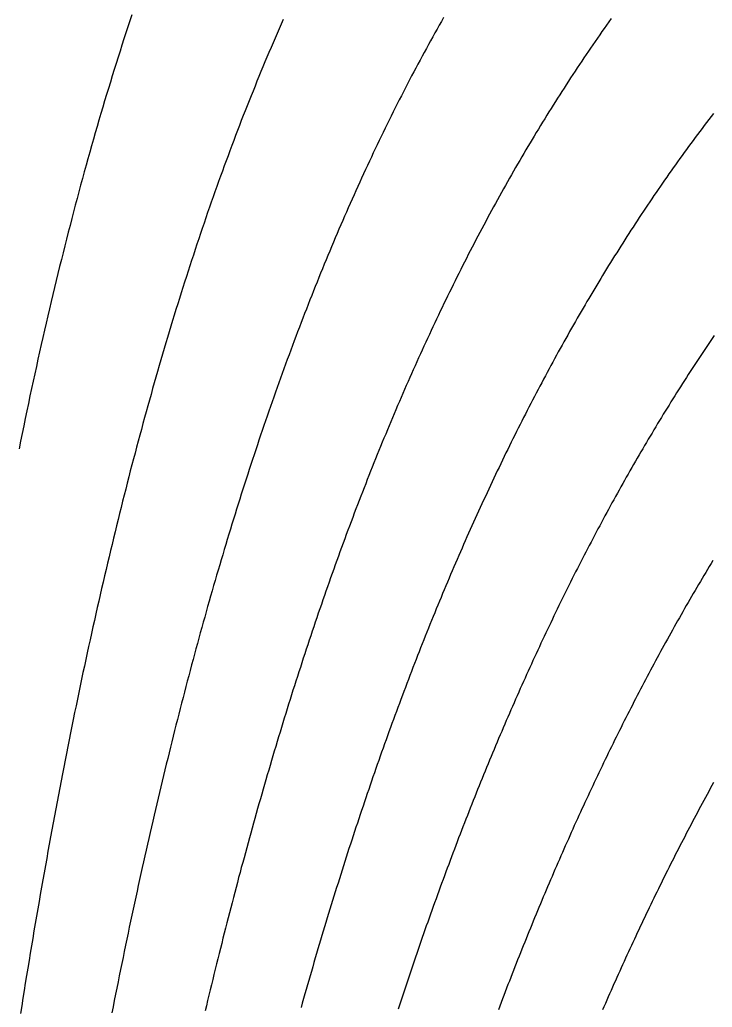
# Model space of a CAD drawing. Extents: x 2 to 198, y -170 to -3.
# Drawn here: x 15.38 to 42.08, y -98.99 to -60.91 of the extents above; entities that cross this region are included whole.
import ezdxf

# ---------------------------------------------------------------- set-up
doc = ezdxf.new("R2010")
doc.units = 0
doc.layers.add('MyLines', color=7, linetype='Continuous')

msp = doc.modelspace()

# ---------------------------------------------------------------- linework, layer by layer
at = {"layer": 'MyLines'}
for p, q in [((19.704, -60.722), (19.627, -60.954)), ((25.541, -60.897), (25.461, -61.077)), ((31.718, -60.829), (31.635, -60.976)), ((38.182, -60.868), (38.093, -60.993)), ((19.55, -61.186), (19.473, -61.419)), ((19.627, -60.954), (19.55, -61.186)), ((25.382, -61.258), (25.302, -61.44)), ((25.461, -61.077), (25.382, -61.258)), ((31.468, -61.272), (31.385, -61.421)), ((31.551, -61.124), (31.468, -61.272)), ((31.635, -60.976), (31.551, -61.124)), ((37.916, -61.243), (37.827, -61.369)), ((38.004, -61.118), (37.916, -61.243)), ((38.093, -60.993), (38.004, -61.118)), ((19.397, -61.653), (19.321, -61.888)), ((19.473, -61.419), (19.397, -61.653)), ((25.223, -61.622), (25.145, -61.804)), ((25.302, -61.44), (25.223, -61.622)), ((31.302, -61.57), (31.22, -61.719)), ((31.385, -61.421), (31.302, -61.57)), ((37.651, -61.621), (37.564, -61.748)), ((37.739, -61.495), (37.651, -61.621)), ((37.827, -61.369), (37.739, -61.495)), ((19.321, -61.888), (19.245, -62.124)), ((25.066, -61.988), (24.988, -62.171)), ((25.145, -61.804), (25.066, -61.988)), ((31.056, -62.018), (30.974, -62.169)), ((31.138, -61.868), (31.056, -62.018)), ((31.22, -61.719), (31.138, -61.868)), ((37.39, -62.001), (37.303, -62.128)), ((37.477, -61.874), (37.39, -62.001)), ((37.564, -61.748), (37.477, -61.874)), ((19.17, -62.36), (19.095, -62.598)), ((19.245, -62.124), (19.17, -62.36)), ((24.91, -62.355), (24.833, -62.54)), ((24.988, -62.171), (24.91, -62.355)), ((30.892, -62.319), (30.811, -62.471)), ((30.974, -62.169), (30.892, -62.319)), ((37.13, -62.383), (37.044, -62.511)), ((37.216, -62.256), (37.13, -62.383)), ((37.303, -62.128), (37.216, -62.256)), ((19.095, -62.598), (19.02, -62.836)), ((24.755, -62.726), (24.678, -62.911)), ((24.833, -62.54), (24.755, -62.726)), ((30.65, -62.774), (30.569, -62.926)), ((30.73, -62.622), (30.65, -62.774)), ((30.811, -62.471), (30.73, -62.622)), ((36.873, -62.768), (36.787, -62.897)), ((36.958, -62.64), (36.873, -62.768)), ((37.044, -62.511), (36.958, -62.64)), ((18.946, -63.076), (18.872, -63.316)), ((19.02, -62.836), (18.946, -63.076)), ((24.602, -63.098), (24.525, -63.285)), ((24.678, -62.911), (24.602, -63.098)), ((30.489, -63.079), (30.409, -63.231)), ((30.569, -62.926), (30.489, -63.079)), ((36.618, -63.155), (36.533, -63.285)), ((36.702, -63.026), (36.618, -63.155)), ((36.787, -62.897), (36.702, -63.026)), ((18.798, -63.557), (18.724, -63.799)), ((18.872, -63.316), (18.798, -63.557)), ((24.449, -63.472), (24.373, -63.66)), ((24.525, -63.285), (24.449, -63.472)), ((30.25, -63.538), (30.171, -63.692)), ((30.329, -63.385), (30.25, -63.538)), ((30.409, -63.231), (30.329, -63.385)), ((36.365, -63.545), (36.281, -63.675)), ((36.449, -63.415), (36.365, -63.545)), ((36.533, -63.285), (36.449, -63.415)), ((18.724, -63.799), (18.651, -64.042)), ((24.297, -63.849), (24.222, -64.038)), ((24.373, -63.66), (24.297, -63.849)), ((30.092, -63.847), (30.013, -64.002)), ((30.171, -63.692), (30.092, -63.847)), ((36.114, -63.936), (36.031, -64.068)), ((36.198, -63.806), (36.114, -63.936)), ((36.281, -63.675), (36.198, -63.806)), ((18.578, -64.286), (18.506, -64.531)), ((18.651, -64.042), (18.578, -64.286)), ((24.146, -64.228), (24.071, -64.418)), ((24.222, -64.038), (24.146, -64.228)), ((29.856, -64.312), (29.778, -64.468)), ((29.934, -64.157), (29.856, -64.312)), ((30.013, -64.002), (29.934, -64.157)), ((35.866, -64.331), (35.784, -64.463)), ((35.948, -64.199), (35.866, -64.331)), ((36.031, -64.068), (35.948, -64.199)), ((18.506, -64.531), (18.434, -64.777)), ((23.997, -64.609), (23.922, -64.8)), ((24.071, -64.418), (23.997, -64.609)), ((29.7, -64.625), (29.623, -64.781)), ((29.778, -64.468), (29.7, -64.625)), ((35.701, -64.595), (35.62, -64.727)), ((35.784, -64.463), (35.701, -64.595)), ((42.034, -64.639), (41.947, -64.754)), ((42.123, -64.524), (42.034, -64.639)), ((18.362, -65.024), (18.29, -65.271)), ((18.434, -64.777), (18.362, -65.024)), ((23.848, -64.992), (23.774, -65.185)), ((23.922, -64.8), (23.848, -64.992)), ((29.468, -65.096), (29.392, -65.253)), ((29.546, -64.938), (29.468, -65.096)), ((29.623, -64.781), (29.546, -64.938)), ((35.457, -64.993), (35.375, -65.127)), ((35.538, -64.86), (35.457, -64.993)), ((35.62, -64.727), (35.538, -64.86)), ((41.685, -65.1), (41.598, -65.216)), ((41.772, -64.984), (41.685, -65.1)), ((41.859, -64.869), (41.772, -64.984)), ((41.947, -64.754), (41.859, -64.869)), ((18.29, -65.271), (18.219, -65.52)), ((23.7, -65.378), (23.627, -65.572)), ((23.774, -65.185), (23.7, -65.378)), ((29.315, -65.412), (29.239, -65.57)), ((29.392, -65.253), (29.315, -65.412)), ((35.214, -65.394), (35.133, -65.528)), ((35.294, -65.26), (35.214, -65.394)), ((35.375, -65.127), (35.294, -65.26)), ((41.425, -65.448), (41.339, -65.564)), ((41.512, -65.331), (41.425, -65.448)), ((41.598, -65.216), (41.512, -65.331)), ((18.147, -65.77), (18.077, -66.02)), ((18.219, -65.52), (18.147, -65.77)), ((23.554, -65.766), (23.481, -65.961)), ((23.627, -65.572), (23.554, -65.766)), ((29.162, -65.729), (29.087, -65.889)), ((29.239, -65.57), (29.162, -65.729)), ((34.973, -65.797), (34.893, -65.932)), ((35.053, -65.663), (34.973, -65.797)), ((35.133, -65.528), (35.053, -65.663)), ((41.168, -65.797), (41.083, -65.914)), ((41.253, -65.681), (41.168, -65.797)), ((41.339, -65.564), (41.253, -65.681)), ((18.077, -66.02), (18.006, -66.272)), ((23.408, -66.157), (23.336, -66.353)), ((23.481, -65.961), (23.408, -66.157)), ((28.935, -66.208), (28.86, -66.369)), ((29.011, -66.048), (28.935, -66.208)), ((29.087, -65.889), (29.011, -66.048)), ((34.734, -66.203), (34.655, -66.339)), ((34.814, -66.067), (34.734, -66.203)), ((34.893, -65.932), (34.814, -66.067)), ((40.913, -66.149), (40.828, -66.266)), ((40.998, -66.031), (40.913, -66.149)), ((41.083, -65.914), (40.998, -66.031)), ((17.936, -66.524), (17.866, -66.778)), ((18.006, -66.272), (17.936, -66.524)), ((23.263, -66.549), (23.191, -66.746)), ((23.336, -66.353), (23.263, -66.549)), ((28.785, -66.53), (28.71, -66.691)), ((28.86, -66.369), (28.785, -66.53)), ((34.497, -66.611), (34.419, -66.748)), ((34.576, -66.475), (34.497, -66.611)), ((34.655, -66.339), (34.576, -66.475)), ((40.576, -66.62), (40.492, -66.739)), ((40.66, -66.502), (40.576, -66.62)), ((40.744, -66.384), (40.66, -66.502)), ((40.828, -66.266), (40.744, -66.384)), ((17.866, -66.778), (17.796, -67.032)), ((23.12, -66.944), (23.048, -67.142)), ((23.191, -66.746), (23.12, -66.944)), ((28.636, -66.853), (28.561, -67.015)), ((28.71, -66.691), (28.636, -66.853)), ((34.341, -66.885), (34.263, -67.022)), ((34.419, -66.748), (34.341, -66.885)), ((40.325, -66.976), (40.242, -67.095)), ((40.408, -66.858), (40.325, -66.976)), ((40.492, -66.739), (40.408, -66.858)), ((17.727, -67.287), (17.658, -67.544)), ((17.796, -67.032), (17.727, -67.287)), ((22.977, -67.341), (22.906, -67.541)), ((23.048, -67.142), (22.977, -67.341)), ((28.413, -67.34), (28.34, -67.503)), ((28.487, -67.177), (28.413, -67.34)), ((28.561, -67.015), (28.487, -67.177)), ((34.107, -67.297), (34.03, -67.435)), ((34.185, -67.159), (34.107, -67.297)), ((34.263, -67.022), (34.185, -67.159)), ((40.077, -67.334), (39.995, -67.454)), ((40.159, -67.215), (40.077, -67.334)), ((40.242, -67.095), (40.159, -67.215)), ((17.658, -67.544), (17.589, -67.801)), ((22.835, -67.741), (22.765, -67.942)), ((22.906, -67.541), (22.835, -67.741)), ((28.266, -67.667), (28.193, -67.831)), ((28.34, -67.503), (28.266, -67.667)), ((33.876, -67.712), (33.799, -67.851)), ((33.953, -67.574), (33.876, -67.712)), ((34.03, -67.435), (33.953, -67.574)), ((39.831, -67.694), (39.749, -67.814)), ((39.913, -67.574), (39.831, -67.694)), ((39.995, -67.454), (39.913, -67.574)), ((17.521, -68.059), (17.452, -68.319)), ((17.589, -67.801), (17.521, -68.059)), ((22.695, -68.143), (22.624, -68.345)), ((22.765, -67.942), (22.695, -68.143)), ((28.12, -67.995), (28.047, -68.16)), ((28.193, -67.831), (28.12, -67.995)), ((33.646, -68.13), (33.57, -68.27)), ((33.723, -67.99), (33.646, -68.13)), ((33.799, -67.851), (33.723, -67.99)), ((39.586, -68.056), (39.505, -68.177)), ((39.668, -67.935), (39.586, -68.056)), ((39.749, -67.814), (39.668, -67.935)), ((17.452, -68.319), (17.384, -68.579)), ((22.624, -68.345), (22.555, -68.547)), ((27.902, -68.491), (27.83, -68.657)), ((27.975, -68.326), (27.902, -68.491)), ((28.047, -68.16), (27.975, -68.326)), ((33.494, -68.41), (33.419, -68.55)), ((33.57, -68.27), (33.494, -68.41)), ((39.344, -68.419), (39.264, -68.541)), ((39.425, -68.298), (39.344, -68.419)), ((39.505, -68.177), (39.425, -68.298)), ((17.317, -68.84), (17.249, -69.102)), ((17.384, -68.579), (17.317, -68.84)), ((22.485, -68.751), (22.416, -68.954)), ((22.555, -68.547), (22.485, -68.751)), ((27.758, -68.824), (27.686, -68.991)), ((27.83, -68.657), (27.758, -68.824)), ((33.268, -68.831), (33.193, -68.973)), ((33.343, -68.691), (33.268, -68.831)), ((33.419, -68.55), (33.343, -68.691)), ((39.024, -68.907), (38.944, -69.03)), ((39.104, -68.785), (39.024, -68.907)), ((39.184, -68.663), (39.104, -68.785)), ((39.264, -68.541), (39.184, -68.663)), ((17.249, -69.102), (17.182, -69.366)), ((22.347, -69.159), (22.278, -69.363)), ((22.416, -68.954), (22.347, -69.159)), ((27.615, -69.158), (27.544, -69.325)), ((27.686, -68.991), (27.615, -69.158)), ((33.043, -69.256), (32.969, -69.398)), ((33.118, -69.114), (33.043, -69.256)), ((33.193, -68.973), (33.118, -69.114)), ((38.786, -69.275), (38.707, -69.398)), ((38.865, -69.152), (38.786, -69.275)), ((38.944, -69.03), (38.865, -69.152)), ((17.115, -69.63), (17.049, -69.895)), ((17.182, -69.366), (17.115, -69.63)), ((22.209, -69.569), (22.141, -69.775)), ((22.278, -69.363), (22.209, -69.569)), ((27.402, -69.662), (27.331, -69.831)), ((27.472, -69.493), (27.402, -69.662)), ((27.544, -69.325), (27.472, -69.493)), ((32.894, -69.54), (32.82, -69.683)), ((32.969, -69.398), (32.894, -69.54)), ((38.55, -69.645), (38.472, -69.769)), ((38.629, -69.522), (38.55, -69.645)), ((38.707, -69.398), (38.629, -69.522)), ((17.049, -69.895), (16.983, -70.161)), ((22.073, -69.982), (22.005, -70.189)), ((22.141, -69.775), (22.073, -69.982)), ((27.26, -70), (27.19, -70.17)), ((27.331, -69.831), (27.26, -70)), ((32.673, -69.969), (32.599, -70.113)), ((32.746, -69.826), (32.673, -69.969)), ((32.82, -69.683), (32.746, -69.826)), ((38.316, -70.018), (38.238, -70.142)), ((38.394, -69.893), (38.316, -70.018)), ((38.472, -69.769), (38.394, -69.893)), ((16.917, -70.429), (16.851, -70.697)), ((16.983, -70.161), (16.917, -70.429)), ((21.937, -70.397), (21.869, -70.606)), ((22.005, -70.189), (21.937, -70.397)), ((27.12, -70.34), (27.05, -70.51)), ((27.19, -70.17), (27.12, -70.34)), ((32.453, -70.401), (32.38, -70.545)), ((32.526, -70.256), (32.453, -70.401)), ((32.599, -70.113), (32.526, -70.256)), ((38.084, -70.392), (38.007, -70.517)), ((38.161, -70.267), (38.084, -70.392)), ((38.238, -70.142), (38.161, -70.267)), ((16.851, -70.697), (16.785, -70.966)), ((21.802, -70.815), (21.735, -71.025)), ((21.869, -70.606), (21.802, -70.815)), ((26.98, -70.681), (26.911, -70.853)), ((27.05, -70.51), (26.98, -70.681)), ((32.307, -70.69), (32.235, -70.835)), ((32.38, -70.545), (32.307, -70.69)), ((37.853, -70.768), (37.777, -70.894)), ((37.93, -70.642), (37.853, -70.768)), ((38.007, -70.517), (37.93, -70.642)), ((16.785, -70.966), (16.72, -71.237)), ((21.735, -71.025), (21.668, -71.235)), ((26.773, -71.197), (26.704, -71.369)), ((26.842, -71.024), (26.773, -71.197)), ((26.911, -70.853), (26.842, -71.024)), ((32.091, -71.126), (32.019, -71.271)), ((32.163, -70.98), (32.091, -71.126)), ((32.235, -70.835), (32.163, -70.98)), ((37.625, -71.146), (37.549, -71.272)), ((37.701, -71.02), (37.625, -71.146)), ((37.777, -70.894), (37.701, -71.02)), ((16.655, -71.508), (16.59, -71.78)), ((16.72, -71.237), (16.655, -71.508)), ((21.602, -71.446), (21.535, -71.658)), ((21.668, -71.235), (21.602, -71.446)), ((26.635, -71.542), (26.567, -71.716)), ((26.704, -71.369), (26.635, -71.542)), ((31.875, -71.564), (31.804, -71.711)), ((31.947, -71.418), (31.875, -71.564)), ((32.019, -71.271), (31.947, -71.418)), ((37.398, -71.526), (37.322, -71.653)), ((37.473, -71.399), (37.398, -71.526)), ((37.549, -71.272), (37.473, -71.399)), ((16.59, -71.78), (16.526, -72.054)), ((21.469, -71.87), (21.403, -72.083)), ((21.535, -71.658), (21.469, -71.87)), ((26.498, -71.89), (26.43, -72.064)), ((26.567, -71.716), (26.498, -71.89)), ((31.733, -71.858), (31.662, -72.005)), ((31.804, -71.711), (31.733, -71.858)), ((37.173, -71.908), (37.098, -72.036)), ((37.247, -71.78), (37.173, -71.908)), ((37.322, -71.653), (37.247, -71.78)), ((16.462, -72.328), (16.398, -72.604)), ((16.526, -72.054), (16.462, -72.328)), ((21.337, -72.297), (21.272, -72.511)), ((21.403, -72.083), (21.337, -72.297)), ((26.362, -72.239), (26.295, -72.414)), ((26.43, -72.064), (26.362, -72.239)), ((31.521, -72.301), (31.45, -72.45)), ((31.591, -72.153), (31.521, -72.301)), ((31.662, -72.005), (31.591, -72.153)), ((36.949, -72.292), (36.875, -72.421)), ((37.023, -72.164), (36.949, -72.292)), ((37.098, -72.036), (37.023, -72.164)), ((16.398, -72.604), (16.334, -72.88)), ((21.272, -72.511), (21.207, -72.726)), ((26.227, -72.589), (26.16, -72.765)), ((26.295, -72.414), (26.227, -72.589)), ((31.38, -72.598), (31.31, -72.747)), ((31.45, -72.45), (31.38, -72.598)), ((36.727, -72.679), (36.654, -72.808)), ((36.801, -72.55), (36.727, -72.679)), ((36.875, -72.421), (36.801, -72.55)), ((16.334, -72.88), (16.271, -73.158)), ((21.142, -72.941), (21.077, -73.158)), ((21.207, -72.726), (21.142, -72.941)), ((26.093, -72.942), (26.026, -73.118)), ((26.16, -72.765), (26.093, -72.942)), ((31.171, -73.046), (31.101, -73.196)), ((31.24, -72.896), (31.171, -73.046)), ((31.31, -72.747), (31.24, -72.896)), ((36.507, -73.067), (36.434, -73.197)), ((36.58, -72.937), (36.507, -73.067)), ((36.654, -72.808), (36.58, -72.937)), ((42.151, -73.085), (42.073, -73.2)), ((16.208, -73.437), (16.145, -73.717)), ((16.271, -73.158), (16.208, -73.437)), ((21.012, -73.374), (20.948, -73.592)), ((21.077, -73.158), (21.012, -73.374)), ((25.893, -73.473), (25.827, -73.651)), ((25.959, -73.296), (25.893, -73.473)), ((26.026, -73.118), (25.959, -73.296)), ((31.032, -73.346), (30.963, -73.496)), ((31.101, -73.196), (31.032, -73.346)), ((36.289, -73.457), (36.216, -73.588)), ((36.361, -73.327), (36.289, -73.457)), ((36.434, -73.197), (36.361, -73.327)), ((41.918, -73.43), (41.841, -73.545)), ((41.996, -73.315), (41.918, -73.43)), ((42.073, -73.2), (41.996, -73.315)), ((16.145, -73.717), (16.082, -73.997)), ((20.883, -73.81), (20.819, -74.028)), ((20.948, -73.592), (20.883, -73.81)), ((25.76, -73.83), (25.694, -74.009)), ((25.827, -73.651), (25.76, -73.83)), ((30.825, -73.798), (30.757, -73.949)), ((30.894, -73.647), (30.825, -73.798)), ((30.963, -73.496), (30.894, -73.647)), ((36.072, -73.85), (36, -73.981)), ((36.144, -73.719), (36.072, -73.85)), ((36.216, -73.588), (36.144, -73.719)), ((41.688, -73.776), (41.611, -73.892)), ((41.764, -73.66), (41.688, -73.776)), ((41.841, -73.545), (41.764, -73.66)), ((16.082, -73.997), (16.02, -74.279)), ((20.819, -74.028), (20.756, -74.248)), ((25.629, -74.188), (25.563, -74.368)), ((25.694, -74.009), (25.629, -74.188)), ((30.688, -74.101), (30.62, -74.253)), ((30.757, -73.949), (30.688, -74.101)), ((35.928, -74.112), (35.857, -74.244)), ((36, -73.981), (35.928, -74.112)), ((41.382, -74.24), (41.306, -74.356)), ((41.458, -74.124), (41.382, -74.24)), ((41.535, -74.008), (41.458, -74.124)), ((41.611, -73.892), (41.535, -74.008)), ((15.958, -74.562), (15.896, -74.846)), ((16.02, -74.279), (15.958, -74.562)), ((20.692, -74.468), (20.629, -74.688)), ((20.756, -74.248), (20.692, -74.468)), ((25.498, -74.549), (25.433, -74.729)), ((25.563, -74.368), (25.498, -74.549)), ((30.484, -74.558), (30.417, -74.711)), ((30.552, -74.405), (30.484, -74.558)), ((30.62, -74.253), (30.552, -74.405)), ((35.714, -74.508), (35.643, -74.641)), ((35.786, -74.376), (35.714, -74.508)), ((35.857, -74.244), (35.786, -74.376)), ((41.155, -74.59), (41.08, -74.707)), ((41.231, -74.473), (41.155, -74.59)), ((41.306, -74.356), (41.231, -74.473)), ((15.896, -74.846), (15.834, -75.131)), ((20.565, -74.91), (20.502, -75.132)), ((20.629, -74.688), (20.565, -74.91)), ((25.368, -74.91), (25.303, -75.092)), ((25.433, -74.729), (25.368, -74.91)), ((30.349, -74.864), (30.282, -75.018)), ((30.417, -74.711), (30.349, -74.864)), ((35.502, -74.907), (35.431, -75.04)), ((35.573, -74.774), (35.502, -74.907)), ((35.643, -74.641), (35.573, -74.774)), ((40.93, -74.941), (40.855, -75.059)), ((41.005, -74.824), (40.93, -74.941)), ((41.08, -74.707), (41.005, -74.824)), ((15.834, -75.131), (15.773, -75.418)), ((20.44, -75.354), (20.377, -75.578)), ((20.502, -75.132), (20.44, -75.354)), ((25.238, -75.274), (25.174, -75.457)), ((25.303, -75.092), (25.238, -75.274)), ((30.148, -75.326), (30.081, -75.48)), ((30.215, -75.172), (30.148, -75.326)), ((30.282, -75.018), (30.215, -75.172)), ((35.291, -75.307), (35.221, -75.441)), ((35.361, -75.173), (35.291, -75.307)), ((35.431, -75.04), (35.361, -75.173)), ((40.706, -75.295), (40.632, -75.413)), ((40.781, -75.177), (40.706, -75.295)), ((40.855, -75.059), (40.781, -75.177)), ((15.712, -75.705), (15.651, -75.993)), ((15.773, -75.418), (15.712, -75.705)), ((20.377, -75.578), (20.315, -75.801)), ((25.109, -75.64), (25.045, -75.823)), ((25.174, -75.457), (25.109, -75.64)), ((30.014, -75.635), (29.948, -75.79)), ((30.081, -75.48), (30.014, -75.635)), ((35.082, -75.709), (35.012, -75.844)), ((35.151, -75.575), (35.082, -75.709)), ((35.221, -75.441), (35.151, -75.575)), ((40.484, -75.649), (40.411, -75.768)), ((40.558, -75.531), (40.484, -75.649)), ((40.632, -75.413), (40.558, -75.531)), ((15.651, -75.993), (15.59, -76.283)), ((20.253, -76.026), (20.191, -76.251)), ((20.315, -75.801), (20.253, -76.026)), ((24.981, -76.007), (24.918, -76.191)), ((25.045, -75.823), (24.981, -76.007)), ((29.815, -76.102), (29.749, -76.258)), ((29.881, -75.946), (29.815, -76.102)), ((29.948, -75.79), (29.881, -75.946)), ((34.874, -76.114), (34.805, -76.249)), ((34.943, -75.979), (34.874, -76.114)), ((35.012, -75.844), (34.943, -75.979)), ((40.191, -76.125), (40.118, -76.245)), ((40.264, -76.006), (40.191, -76.125)), ((40.337, -75.887), (40.264, -76.006)), ((40.411, -75.768), (40.337, -75.887)), ((15.59, -76.283), (15.53, -76.573)), ((20.129, -76.477), (20.067, -76.704)), ((20.191, -76.251), (20.129, -76.477)), ((24.854, -76.376), (24.791, -76.561)), ((24.918, -76.191), (24.854, -76.376)), ((29.684, -76.414), (29.618, -76.571)), ((29.749, -76.258), (29.684, -76.414)), ((34.667, -76.52), (34.599, -76.656)), ((34.736, -76.384), (34.667, -76.52)), ((34.805, -76.249), (34.736, -76.384)), ((39.973, -76.484), (39.9, -76.604)), ((40.045, -76.364), (39.973, -76.484)), ((40.118, -76.245), (40.045, -76.364)), ((15.47, -76.865), (15.41, -77.158)), ((15.53, -76.573), (15.47, -76.865)), ((20.067, -76.704), (20.006, -76.931)), ((24.728, -76.746), (24.665, -76.932)), ((24.791, -76.561), (24.728, -76.746)), ((29.487, -76.885), (29.422, -77.043)), ((29.553, -76.728), (29.487, -76.885)), ((29.618, -76.571), (29.553, -76.728)), ((34.531, -76.793), (34.463, -76.929)), ((34.599, -76.656), (34.531, -76.793)), ((39.756, -76.845), (39.684, -76.965)), ((39.828, -76.724), (39.756, -76.845)), ((39.9, -76.604), (39.828, -76.724)), ((15.41, -77.158), (15.35, -77.452)), ((19.945, -77.159), (19.884, -77.388)), ((20.006, -76.931), (19.945, -77.159)), ((24.602, -77.119), (24.539, -77.306)), ((24.665, -76.932), (24.602, -77.119)), ((29.357, -77.201), (29.293, -77.36)), ((29.422, -77.043), (29.357, -77.201)), ((34.327, -77.203), (34.259, -77.34)), ((34.395, -77.066), (34.327, -77.203)), ((34.463, -76.929), (34.395, -77.066)), ((39.541, -77.207), (39.47, -77.328)), ((39.612, -77.086), (39.541, -77.207)), ((39.684, -76.965), (39.612, -77.086)), ((19.823, -77.617), (19.763, -77.847)), ((19.884, -77.388), (19.823, -77.617)), ((24.477, -77.493), (24.414, -77.681)), ((24.539, -77.306), (24.477, -77.493)), ((29.228, -77.518), (29.164, -77.677)), ((29.293, -77.36), (29.228, -77.518)), ((34.125, -77.615), (34.057, -77.753)), ((34.192, -77.478), (34.125, -77.615)), ((34.259, -77.34), (34.192, -77.478)), ((39.327, -77.571), (39.256, -77.692)), ((39.398, -77.449), (39.327, -77.571)), ((39.47, -77.328), (39.398, -77.449)), ((19.763, -77.847), (19.702, -78.078)), ((24.352, -77.87), (24.29, -78.058)), ((24.414, -77.681), (24.352, -77.87)), ((29.035, -77.996), (28.971, -78.156)), ((29.099, -77.837), (29.035, -77.996)), ((29.164, -77.677), (29.099, -77.837)), ((33.924, -78.03), (33.857, -78.169)), ((33.99, -77.892), (33.924, -78.03)), ((34.057, -77.753), (33.99, -77.892)), ((39.115, -77.936), (39.045, -78.058)), ((39.186, -77.814), (39.115, -77.936)), ((39.256, -77.692), (39.186, -77.814)), ((19.642, -78.309), (19.582, -78.541)), ((19.702, -78.078), (19.642, -78.309)), ((24.228, -78.248), (24.167, -78.437)), ((24.29, -78.058), (24.228, -78.248)), ((28.907, -78.317), (28.844, -78.477)), ((28.971, -78.156), (28.907, -78.317)), ((33.791, -78.308), (33.724, -78.447)), ((33.857, -78.169), (33.791, -78.308)), ((38.835, -78.426), (38.765, -78.549)), ((38.905, -78.304), (38.835, -78.426)), ((38.975, -78.181), (38.905, -78.304)), ((39.045, -78.058), (38.975, -78.181)), ((19.523, -78.774), (19.463, -79.007)), ((19.582, -78.541), (19.523, -78.774)), ((24.105, -78.627), (24.044, -78.818)), ((24.167, -78.437), (24.105, -78.627)), ((28.717, -78.799), (28.654, -78.961)), ((28.78, -78.638), (28.717, -78.799)), ((28.844, -78.477), (28.78, -78.638)), ((33.592, -78.726), (33.526, -78.866)), ((33.658, -78.586), (33.592, -78.726)), ((33.724, -78.447), (33.658, -78.586)), ((38.626, -78.796), (38.557, -78.92)), ((38.695, -78.673), (38.626, -78.796)), ((38.765, -78.549), (38.695, -78.673)), ((19.463, -79.007), (19.404, -79.241)), ((23.983, -79.009), (23.922, -79.201)), ((24.044, -78.818), (23.983, -79.009)), ((28.591, -79.123), (28.528, -79.285)), ((28.654, -78.961), (28.591, -79.123)), ((33.395, -79.147), (33.33, -79.287)), ((33.46, -79.006), (33.395, -79.147)), ((33.526, -78.866), (33.46, -79.006)), ((38.419, -79.167), (38.35, -79.292)), ((38.488, -79.043), (38.419, -79.167)), ((38.557, -78.92), (38.488, -79.043)), ((19.345, -79.476), (19.286, -79.712)), ((19.404, -79.241), (19.345, -79.476)), ((23.861, -79.393), (23.801, -79.585)), ((23.922, -79.201), (23.861, -79.393)), ((28.466, -79.448), (28.403, -79.611)), ((28.528, -79.285), (28.466, -79.448)), ((33.199, -79.57), (33.134, -79.711)), ((33.264, -79.428), (33.199, -79.57)), ((33.33, -79.287), (33.264, -79.428)), ((38.213, -79.541), (38.145, -79.665)), ((38.281, -79.416), (38.213, -79.541)), ((38.35, -79.292), (38.281, -79.416)), ((19.227, -79.948), (19.168, -80.185)), ((19.286, -79.712), (19.227, -79.948)), ((23.74, -79.778), (23.68, -79.971)), ((23.801, -79.585), (23.74, -79.778)), ((28.278, -79.938), (28.216, -80.102)), ((28.341, -79.774), (28.278, -79.938)), ((28.403, -79.611), (28.341, -79.774)), ((33.069, -79.853), (33.005, -79.995)), ((33.134, -79.711), (33.069, -79.853)), ((38.009, -79.915), (37.941, -80.041)), ((38.077, -79.79), (38.009, -79.915)), ((38.145, -79.665), (38.077, -79.79)), ((19.168, -80.185), (19.11, -80.422)), ((23.62, -80.165), (23.56, -80.36)), ((23.68, -79.971), (23.62, -80.165)), ((28.155, -80.266), (28.093, -80.431)), ((28.216, -80.102), (28.155, -80.266)), ((32.876, -80.279), (32.812, -80.422)), ((32.94, -80.137), (32.876, -80.279)), ((33.005, -79.995), (32.94, -80.137)), ((37.806, -80.292), (37.738, -80.418)), ((37.873, -80.166), (37.806, -80.292)), ((37.941, -80.041), (37.873, -80.166)), ((19.052, -80.66), (18.994, -80.899)), ((19.11, -80.422), (19.052, -80.66)), ((23.501, -80.554), (23.441, -80.75)), ((23.56, -80.36), (23.501, -80.554)), ((28.031, -80.596), (27.97, -80.761)), ((28.093, -80.431), (28.031, -80.596)), ((32.684, -80.708), (32.62, -80.852)), ((32.748, -80.565), (32.684, -80.708)), ((32.812, -80.422), (32.748, -80.565)), ((37.604, -80.671), (37.537, -80.797)), ((37.671, -80.544), (37.604, -80.671)), ((37.738, -80.418), (37.671, -80.544)), ((18.994, -80.899), (18.936, -81.139)), ((23.382, -80.945), (23.322, -81.142)), ((23.441, -80.75), (23.382, -80.945)), ((27.848, -81.093), (27.787, -81.259)), ((27.909, -80.927), (27.848, -81.093)), ((27.97, -80.761), (27.909, -80.927)), ((32.557, -80.996), (32.493, -81.14)), ((32.62, -80.852), (32.557, -80.996)), ((37.404, -81.051), (37.338, -81.178)), ((37.471, -80.924), (37.404, -81.051)), ((37.537, -80.797), (37.471, -80.924)), ((18.878, -81.38), (18.821, -81.621)), ((18.936, -81.139), (18.878, -81.38)), ((23.263, -81.338), (23.204, -81.536)), ((23.322, -81.142), (23.263, -81.338)), ((27.726, -81.426), (27.665, -81.593)), ((27.787, -81.259), (27.726, -81.426)), ((32.367, -81.428), (32.304, -81.573)), ((32.43, -81.284), (32.367, -81.428)), ((32.493, -81.14), (32.43, -81.284)), ((37.205, -81.433), (37.139, -81.561)), ((37.271, -81.305), (37.205, -81.433)), ((37.338, -81.178), (37.271, -81.305)), ((18.821, -81.621), (18.763, -81.863)), ((23.146, -81.733), (23.087, -81.931)), ((23.204, -81.536), (23.146, -81.733)), ((27.605, -81.76), (27.544, -81.928)), ((27.665, -81.593), (27.605, -81.76)), ((32.241, -81.718), (32.178, -81.863)), ((32.304, -81.573), (32.241, -81.718)), ((37.008, -81.817), (36.942, -81.945)), ((37.073, -81.688), (37.008, -81.817)), ((37.139, -81.561), (37.073, -81.688)), ((42.104, -81.761), (42.035, -81.876)), ((18.706, -82.105), (18.649, -82.348)), ((18.763, -81.863), (18.706, -82.105)), ((23.029, -82.13), (22.97, -82.329)), ((23.087, -81.931), (23.029, -82.13)), ((27.484, -82.096), (27.424, -82.264)), ((27.544, -81.928), (27.484, -82.096)), ((32.054, -82.155), (31.991, -82.301)), ((32.116, -82.009), (32.054, -82.155)), ((32.178, -81.863), (32.116, -82.009)), ((36.812, -82.202), (36.746, -82.331)), ((36.877, -82.073), (36.812, -82.202)), ((36.942, -81.945), (36.877, -82.073)), ((41.827, -82.221), (41.758, -82.336)), ((41.896, -82.106), (41.827, -82.221)), ((41.965, -81.991), (41.896, -82.106)), ((42.035, -81.876), (41.965, -81.991)), ((18.593, -82.592), (18.536, -82.837)), ((18.649, -82.348), (18.593, -82.592)), ((22.912, -82.529), (22.854, -82.729)), ((22.97, -82.329), (22.912, -82.529)), ((27.304, -82.602), (27.245, -82.772)), ((27.364, -82.433), (27.304, -82.602)), ((27.424, -82.264), (27.364, -82.433)), ((31.867, -82.594), (31.805, -82.74)), ((31.929, -82.447), (31.867, -82.594)), ((31.991, -82.301), (31.929, -82.447)), ((36.617, -82.59), (36.552, -82.719)), ((36.681, -82.46), (36.617, -82.59)), ((36.746, -82.331), (36.681, -82.46)), ((41.621, -82.568), (41.553, -82.684)), ((41.69, -82.452), (41.621, -82.568)), ((41.758, -82.336), (41.69, -82.452)), ((18.536, -82.837), (18.48, -83.082)), ((22.797, -82.929), (22.739, -83.13)), ((22.854, -82.729), (22.797, -82.929)), ((27.185, -82.942), (27.126, -83.112)), ((27.245, -82.772), (27.185, -82.942)), ((31.744, -82.888), (31.682, -83.035)), ((31.805, -82.74), (31.744, -82.888)), ((36.423, -82.979), (36.359, -83.109)), ((36.487, -82.849), (36.423, -82.979)), ((36.552, -82.719), (36.487, -82.849)), ((41.416, -82.916), (41.348, -83.032)), ((41.484, -82.8), (41.416, -82.916)), ((41.553, -82.684), (41.484, -82.8)), ((18.424, -83.329), (18.368, -83.576)), ((18.48, -83.082), (18.424, -83.329)), ((22.681, -83.332), (22.624, -83.534)), ((22.739, -83.13), (22.681, -83.332)), ((27.067, -83.282), (27.008, -83.453)), ((27.126, -83.112), (27.067, -83.282)), ((31.56, -83.33), (31.498, -83.479)), ((31.621, -83.182), (31.56, -83.33)), ((31.682, -83.035), (31.621, -83.182)), ((36.231, -83.37), (36.167, -83.501)), ((36.295, -83.239), (36.231, -83.37)), ((36.359, -83.109), (36.295, -83.239)), ((41.213, -83.265), (41.145, -83.382)), ((41.281, -83.149), (41.213, -83.265)), ((41.348, -83.032), (41.281, -83.149)), ((18.368, -83.576), (18.312, -83.823)), ((22.567, -83.736), (22.51, -83.939)), ((22.624, -83.534), (22.567, -83.736)), ((26.949, -83.624), (26.89, -83.796)), ((27.008, -83.453), (26.949, -83.624)), ((31.438, -83.627), (31.377, -83.776)), ((31.498, -83.479), (31.438, -83.627)), ((36.103, -83.632), (36.04, -83.763)), ((36.167, -83.501), (36.103, -83.632)), ((40.944, -83.734), (40.877, -83.851)), ((41.011, -83.616), (40.944, -83.734)), ((41.078, -83.499), (41.011, -83.616)), ((41.145, -83.382), (41.078, -83.499)), ((18.256, -84.072), (18.201, -84.321)), ((18.312, -83.823), (18.256, -84.072)), ((22.51, -83.939), (22.453, -84.143)), ((26.773, -84.14), (26.715, -84.312)), ((26.832, -83.968), (26.773, -84.14)), ((26.89, -83.796), (26.832, -83.968)), ((31.255, -84.074), (31.195, -84.223)), ((31.316, -83.925), (31.255, -84.074)), ((31.377, -83.776), (31.316, -83.925)), ((35.913, -84.026), (35.85, -84.158)), ((35.976, -83.894), (35.913, -84.026)), ((36.04, -83.763), (35.976, -83.894)), ((40.744, -84.087), (40.677, -84.205)), ((40.81, -83.969), (40.744, -84.087)), ((40.877, -83.851), (40.81, -83.969)), ((18.201, -84.321), (18.145, -84.571)), ((22.397, -84.347), (22.34, -84.551)), ((22.453, -84.143), (22.397, -84.347)), ((26.657, -84.485), (26.599, -84.659)), ((26.715, -84.312), (26.657, -84.485)), ((31.135, -84.373), (31.075, -84.523)), ((31.195, -84.223), (31.135, -84.373)), ((35.724, -84.422), (35.662, -84.554)), ((35.787, -84.29), (35.724, -84.422)), ((35.85, -84.158), (35.787, -84.29)), ((40.545, -84.441), (40.479, -84.56)), ((40.611, -84.323), (40.545, -84.441)), ((40.677, -84.205), (40.611, -84.323)), ((18.09, -84.821), (18.035, -85.072)), ((18.145, -84.571), (18.09, -84.821)), ((22.284, -84.756), (22.227, -84.962)), ((22.34, -84.551), (22.284, -84.756)), ((26.541, -84.832), (26.483, -85.006)), ((26.599, -84.659), (26.541, -84.832)), ((30.955, -84.824), (30.895, -84.975)), ((31.015, -84.673), (30.955, -84.824)), ((31.075, -84.523), (31.015, -84.673)), ((35.537, -84.82), (35.474, -84.953)), ((35.599, -84.687), (35.537, -84.82)), ((35.662, -84.554), (35.599, -84.687)), ((40.347, -84.797), (40.281, -84.917)), ((40.413, -84.679), (40.347, -84.797)), ((40.479, -84.56), (40.413, -84.679)), ((18.035, -85.072), (17.981, -85.324)), ((22.171, -85.168), (22.115, -85.374)), ((22.227, -84.962), (22.171, -85.168)), ((26.426, -85.181), (26.368, -85.355)), ((26.483, -85.006), (26.426, -85.181)), ((30.776, -85.277), (30.717, -85.429)), ((30.835, -85.126), (30.776, -85.277)), ((30.895, -84.975), (30.835, -85.126)), ((35.35, -85.22), (35.288, -85.353)), ((35.412, -85.086), (35.35, -85.22)), ((35.474, -84.953), (35.412, -85.086)), ((40.085, -85.275), (40.02, -85.394)), ((40.151, -85.155), (40.085, -85.275)), ((40.216, -85.036), (40.151, -85.155)), ((40.281, -84.917), (40.216, -85.036)), ((17.926, -85.577), (17.872, -85.831)), ((17.981, -85.324), (17.926, -85.577)), ((22.06, -85.581), (22.004, -85.789)), ((22.115, -85.374), (22.06, -85.581)), ((26.311, -85.531), (26.254, -85.706)), ((26.368, -85.355), (26.311, -85.531)), ((30.657, -85.58), (30.598, -85.733)), ((30.717, -85.429), (30.657, -85.58)), ((35.165, -85.621), (35.104, -85.756)), ((35.227, -85.487), (35.165, -85.621)), ((35.288, -85.353), (35.227, -85.487)), ((39.891, -85.634), (39.826, -85.754)), ((39.955, -85.514), (39.891, -85.634)), ((40.02, -85.394), (39.955, -85.514)), ((17.872, -85.831), (17.817, -86.085)), ((21.949, -85.997), (21.893, -86.205)), ((22.004, -85.789), (21.949, -85.997)), ((26.197, -85.882), (26.14, -86.058)), ((26.254, -85.706), (26.197, -85.882)), ((30.481, -86.038), (30.422, -86.191)), ((30.54, -85.885), (30.481, -86.038)), ((30.598, -85.733), (30.54, -85.885)), ((34.981, -86.025), (34.92, -86.16)), ((35.042, -85.89), (34.981, -86.025)), ((35.104, -85.756), (35.042, -85.89)), ((39.697, -85.995), (39.633, -86.116)), ((39.762, -85.875), (39.697, -85.995)), ((39.826, -85.754), (39.762, -85.875)), ((17.763, -86.34), (17.709, -86.596)), ((17.817, -86.085), (17.763, -86.34)), ((21.838, -86.414), (21.783, -86.624)), ((21.893, -86.205), (21.838, -86.414)), ((26.026, -86.411), (25.97, -86.589)), ((26.083, -86.234), (26.026, -86.411)), ((26.14, -86.058), (26.083, -86.234)), ((30.364, -86.344), (30.305, -86.497)), ((30.422, -86.191), (30.364, -86.344)), ((34.859, -86.295), (34.798, -86.43)), ((34.92, -86.16), (34.859, -86.295)), ((39.505, -86.358), (39.441, -86.479)), ((39.569, -86.237), (39.505, -86.358)), ((39.633, -86.116), (39.569, -86.237)), ((17.709, -86.596), (17.656, -86.853)), ((21.783, -86.624), (21.728, -86.834)), ((25.914, -86.766), (25.857, -86.944)), ((25.97, -86.589), (25.914, -86.766)), ((30.189, -86.805), (30.131, -86.959)), ((30.247, -86.651), (30.189, -86.805)), ((30.305, -86.497), (30.247, -86.651)), ((34.677, -86.702), (34.616, -86.838)), ((34.737, -86.566), (34.677, -86.702)), ((34.798, -86.43), (34.737, -86.566)), ((39.314, -86.722), (39.251, -86.844)), ((39.378, -86.6), (39.314, -86.722)), ((39.441, -86.479), (39.378, -86.6)), ((17.602, -87.11), (17.549, -87.368)), ((17.656, -86.853), (17.602, -87.11)), ((21.674, -87.044), (21.619, -87.255)), ((21.728, -86.834), (21.674, -87.044)), ((25.801, -87.123), (25.746, -87.301)), ((25.857, -86.944), (25.801, -87.123)), ((30.073, -87.114), (30.015, -87.269)), ((30.131, -86.959), (30.073, -87.114)), ((34.496, -87.11), (34.436, -87.247)), ((34.556, -86.974), (34.496, -87.11)), ((34.616, -86.838), (34.556, -86.974)), ((39.124, -87.088), (39.061, -87.21)), ((39.187, -86.965), (39.124, -87.088)), ((39.251, -86.844), (39.187, -86.965)), ((17.549, -87.368), (17.496, -87.627)), ((21.565, -87.467), (21.511, -87.679)), ((21.619, -87.255), (21.565, -87.467)), ((25.69, -87.48), (25.634, -87.66)), ((25.746, -87.301), (25.69, -87.48)), ((29.958, -87.424), (29.9, -87.579)), ((30.015, -87.269), (29.958, -87.424)), ((34.316, -87.521), (34.257, -87.658)), ((34.376, -87.384), (34.316, -87.521)), ((34.436, -87.247), (34.376, -87.384)), ((38.936, -87.455), (38.873, -87.577)), ((38.998, -87.332), (38.936, -87.455)), ((39.061, -87.21), (38.998, -87.332)), ((17.443, -87.887), (17.39, -88.147)), ((17.496, -87.627), (17.443, -87.887)), ((21.456, -87.891), (21.402, -88.104)), ((21.511, -87.679), (21.456, -87.891)), ((25.579, -87.84), (25.523, -88.02)), ((25.634, -87.66), (25.579, -87.84)), ((29.785, -87.891), (29.728, -88.047)), ((29.843, -87.735), (29.785, -87.891)), ((29.9, -87.579), (29.843, -87.735)), ((34.138, -87.933), (34.078, -88.071)), ((34.197, -87.796), (34.138, -87.933)), ((34.257, -87.658), (34.197, -87.796)), ((38.686, -87.947), (38.624, -88.07)), ((38.748, -87.824), (38.686, -87.947)), ((38.811, -87.7), (38.748, -87.824)), ((38.873, -87.577), (38.811, -87.7)), ((17.39, -88.147), (17.337, -88.408)), ((21.349, -88.318), (21.295, -88.532)), ((21.402, -88.104), (21.349, -88.318)), ((25.468, -88.2), (25.413, -88.381)), ((25.523, -88.02), (25.468, -88.2)), ((29.671, -88.204), (29.615, -88.361)), ((29.728, -88.047), (29.671, -88.204)), ((34.019, -88.21), (33.96, -88.348)), ((34.078, -88.071), (34.019, -88.21)), ((38.5, -88.318), (38.439, -88.442)), ((38.562, -88.194), (38.5, -88.318)), ((38.624, -88.07), (38.562, -88.194)), ((17.284, -88.67), (17.232, -88.933)), ((17.337, -88.408), (17.284, -88.67)), ((21.295, -88.532), (21.242, -88.747)), ((25.358, -88.563), (25.303, -88.744)), ((25.413, -88.381), (25.358, -88.563)), ((29.501, -88.675), (29.445, -88.833)), ((29.558, -88.518), (29.501, -88.675)), ((29.615, -88.361), (29.558, -88.518)), ((33.843, -88.625), (33.784, -88.764)), ((33.901, -88.486), (33.843, -88.625)), ((33.96, -88.348), (33.901, -88.486)), ((38.315, -88.69), (38.254, -88.814)), ((38.377, -88.566), (38.315, -88.69)), ((38.439, -88.442), (38.377, -88.566)), ((17.232, -88.933), (17.18, -89.196)), ((21.188, -88.962), (21.135, -89.177)), ((21.242, -88.747), (21.188, -88.962)), ((25.248, -88.926), (25.194, -89.109)), ((25.303, -88.744), (25.248, -88.926)), ((29.388, -88.991), (29.332, -89.149)), ((29.445, -88.833), (29.388, -88.991)), ((33.667, -89.043), (33.609, -89.183)), ((33.725, -88.904), (33.667, -89.043)), ((33.784, -88.764), (33.725, -88.904)), ((38.132, -89.064), (38.071, -89.189)), ((38.193, -88.939), (38.132, -89.064)), ((38.254, -88.814), (38.193, -88.939)), ((17.128, -89.461), (17.076, -89.726)), ((17.18, -89.196), (17.128, -89.461)), ((21.082, -89.394), (21.029, -89.61)), ((21.135, -89.177), (21.082, -89.394)), ((25.139, -89.292), (25.085, -89.475)), ((25.194, -89.109), (25.139, -89.292)), ((29.22, -89.466), (29.164, -89.625)), ((29.276, -89.307), (29.22, -89.466)), ((29.332, -89.149), (29.276, -89.307)), ((33.493, -89.463), (33.435, -89.603)), ((33.551, -89.323), (33.493, -89.463)), ((33.609, -89.183), (33.551, -89.323)), ((37.95, -89.439), (37.889, -89.565)), ((38.01, -89.314), (37.95, -89.439)), ((38.071, -89.189), (38.01, -89.314)), ((17.076, -89.726), (17.024, -89.992)), ((20.976, -89.828), (20.923, -90.045)), ((21.029, -89.61), (20.976, -89.828)), ((24.977, -89.842), (24.923, -90.026)), ((25.031, -89.658), (24.977, -89.842)), ((25.085, -89.475), (25.031, -89.658)), ((29.109, -89.785), (29.053, -89.944)), ((29.164, -89.625), (29.109, -89.785)), ((33.377, -89.744), (33.319, -89.884)), ((33.435, -89.603), (33.377, -89.744)), ((37.768, -89.817), (37.708, -89.943)), ((37.829, -89.691), (37.768, -89.817)), ((37.889, -89.565), (37.829, -89.691)), ((17.024, -89.992), (16.973, -90.258)), ((20.923, -90.045), (20.871, -90.264)), ((24.869, -90.211), (24.815, -90.396)), ((24.923, -90.026), (24.869, -90.211)), ((28.998, -90.104), (28.942, -90.264)), ((29.053, -89.944), (28.998, -90.104)), ((33.204, -90.167), (33.147, -90.308)), ((33.262, -90.025), (33.204, -90.167)), ((33.319, -89.884), (33.262, -90.025)), ((37.588, -90.195), (37.528, -90.322)), ((37.648, -90.069), (37.588, -90.195)), ((37.708, -89.943), (37.648, -90.069)), ((16.921, -90.526), (16.87, -90.794)), ((16.973, -90.258), (16.921, -90.526)), ((20.819, -90.482), (20.766, -90.702)), ((20.871, -90.264), (20.819, -90.482)), ((24.762, -90.582), (24.708, -90.767)), ((24.815, -90.396), (24.762, -90.582)), ((28.832, -90.586), (28.777, -90.747)), ((28.887, -90.425), (28.832, -90.586)), ((28.942, -90.264), (28.887, -90.425)), ((33.033, -90.592), (32.976, -90.734)), ((33.09, -90.45), (33.033, -90.592)), ((33.147, -90.308), (33.09, -90.45)), ((37.409, -90.576), (37.349, -90.703)), ((37.469, -90.449), (37.409, -90.576)), ((37.528, -90.322), (37.469, -90.449)), ((42.003, -90.552), (41.941, -90.667)), ((42.066, -90.437), (42.003, -90.552)), ((42.129, -90.322), (42.066, -90.437)), ((16.87, -90.794), (16.819, -91.063)), ((20.714, -90.922), (20.662, -91.142)), ((20.766, -90.702), (20.714, -90.922)), ((24.655, -90.954), (24.602, -91.14)), ((24.708, -90.767), (24.655, -90.954)), ((28.722, -90.908), (28.667, -91.07)), ((28.777, -90.747), (28.722, -90.908)), ((32.919, -90.876), (32.862, -91.019)), ((32.976, -90.734), (32.919, -90.876)), ((37.231, -90.957), (37.172, -91.085)), ((37.29, -90.83), (37.231, -90.957)), ((37.349, -90.703), (37.29, -90.83)), ((41.816, -90.897), (41.753, -91.012)), ((41.878, -90.782), (41.816, -90.897)), ((41.941, -90.667), (41.878, -90.782)), ((16.768, -91.333), (16.718, -91.603)), ((16.819, -91.063), (16.768, -91.333)), ((20.611, -91.363), (20.559, -91.585)), ((20.662, -91.142), (20.611, -91.363)), ((24.549, -91.327), (24.496, -91.514)), ((24.602, -91.14), (24.549, -91.327)), ((28.613, -91.231), (28.558, -91.394)), ((28.667, -91.07), (28.613, -91.231)), ((32.749, -91.304), (32.693, -91.448)), ((32.806, -91.161), (32.749, -91.304)), ((32.862, -91.019), (32.806, -91.161)), ((37.054, -91.341), (36.995, -91.469)), ((37.113, -91.213), (37.054, -91.341)), ((37.172, -91.085), (37.113, -91.213)), ((41.567, -91.36), (41.505, -91.476)), ((41.629, -91.244), (41.567, -91.36)), ((41.691, -91.128), (41.629, -91.244)), ((41.753, -91.012), (41.691, -91.128)), ((16.718, -91.603), (16.667, -91.875)), ((20.559, -91.585), (20.507, -91.807)), ((24.443, -91.702), (24.39, -91.89)), ((24.496, -91.514), (24.443, -91.702)), ((28.45, -91.719), (28.395, -91.882)), ((28.504, -91.556), (28.45, -91.719)), ((28.558, -91.394), (28.504, -91.556)), ((32.58, -91.735), (32.524, -91.879)), ((32.636, -91.591), (32.58, -91.735)), ((32.693, -91.448), (32.636, -91.591)), ((36.878, -91.726), (36.82, -91.855)), ((36.937, -91.598), (36.878, -91.726)), ((36.995, -91.469), (36.937, -91.598)), ((41.382, -91.708), (41.321, -91.825)), ((41.444, -91.592), (41.382, -91.708)), ((41.505, -91.476), (41.444, -91.592)), ((16.667, -91.875), (16.617, -92.147)), ((20.456, -92.029), (20.405, -92.252)), ((20.507, -91.807), (20.456, -92.029)), ((24.338, -92.079), (24.286, -92.268)), ((24.39, -91.89), (24.338, -92.079)), ((28.341, -92.045), (28.287, -92.209)), ((28.395, -91.882), (28.341, -92.045)), ((32.468, -92.023), (32.413, -92.167)), ((32.524, -91.879), (32.468, -92.023)), ((36.703, -92.113), (36.645, -92.242)), ((36.761, -91.984), (36.703, -92.113)), ((36.82, -91.855), (36.761, -91.984)), ((41.198, -92.058), (41.137, -92.175)), ((41.26, -91.941), (41.198, -92.058)), ((41.321, -91.825), (41.26, -91.941)), ((16.566, -92.42), (16.516, -92.694)), ((16.617, -92.147), (16.566, -92.42)), ((20.354, -92.476), (20.303, -92.7)), ((20.405, -92.252), (20.354, -92.476)), ((24.233, -92.457), (24.181, -92.647)), ((24.286, -92.268), (24.233, -92.457)), ((28.234, -92.373), (28.18, -92.537)), ((28.287, -92.209), (28.234, -92.373)), ((32.301, -92.456), (32.246, -92.601)), ((32.357, -92.312), (32.301, -92.456)), ((32.413, -92.167), (32.357, -92.312)), ((36.53, -92.501), (36.472, -92.631)), ((36.587, -92.372), (36.53, -92.501)), ((36.645, -92.242), (36.587, -92.372)), ((41.016, -92.409), (40.955, -92.526)), ((41.076, -92.292), (41.016, -92.409)), ((41.137, -92.175), (41.076, -92.292)), ((16.516, -92.694), (16.466, -92.968)), ((20.303, -92.7), (20.252, -92.925)), ((24.129, -92.837), (24.077, -93.027)), ((24.181, -92.647), (24.129, -92.837)), ((28.073, -92.866), (28.02, -93.031)), ((28.126, -92.702), (28.073, -92.866)), ((28.18, -92.537), (28.126, -92.702)), ((32.135, -92.892), (32.08, -93.038)), ((32.191, -92.747), (32.135, -92.892)), ((32.246, -92.601), (32.191, -92.747)), ((36.357, -92.891), (36.299, -93.022)), ((36.414, -92.761), (36.357, -92.891)), ((36.472, -92.631), (36.414, -92.761)), ((40.774, -92.879), (40.713, -92.997)), ((40.834, -92.761), (40.774, -92.879)), ((40.894, -92.644), (40.834, -92.761)), ((40.955, -92.526), (40.894, -92.644)), ((16.417, -93.244), (16.367, -93.52)), ((16.466, -92.968), (16.417, -93.244)), ((20.201, -93.15), (20.151, -93.376)), ((20.252, -92.925), (20.201, -93.15)), ((24.025, -93.218), (23.974, -93.409)), ((24.077, -93.027), (24.025, -93.218)), ((27.966, -93.197), (27.913, -93.363)), ((28.02, -93.031), (27.966, -93.197)), ((32.025, -93.184), (31.97, -93.33)), ((32.08, -93.038), (32.025, -93.184)), ((36.242, -93.152), (36.185, -93.283)), ((36.299, -93.022), (36.242, -93.152)), ((40.593, -93.234), (40.534, -93.352)), ((40.653, -93.115), (40.593, -93.234)), ((40.713, -92.997), (40.653, -93.115)), ((16.367, -93.52), (16.318, -93.797)), ((20.1, -93.602), (20.05, -93.829)), ((20.151, -93.376), (20.1, -93.602)), ((23.922, -93.601), (23.871, -93.793)), ((23.974, -93.409), (23.922, -93.601)), ((27.86, -93.528), (27.807, -93.695)), ((27.913, -93.363), (27.86, -93.528)), ((31.861, -93.623), (31.806, -93.77)), ((31.916, -93.476), (31.861, -93.623)), ((31.97, -93.33), (31.916, -93.476)), ((36.071, -93.545), (36.014, -93.676)), ((36.128, -93.414), (36.071, -93.545)), ((36.185, -93.283), (36.128, -93.414)), ((40.414, -93.589), (40.355, -93.708)), ((40.474, -93.47), (40.414, -93.589)), ((40.534, -93.352), (40.474, -93.47)), ((16.318, -93.797), (16.268, -94.075)), ((20.05, -93.829), (20, -94.057)), ((23.819, -93.985), (23.768, -94.178)), ((23.871, -93.793), (23.819, -93.985)), ((27.702, -94.028), (27.65, -94.195)), ((27.755, -93.861), (27.702, -94.028)), ((27.807, -93.695), (27.755, -93.861)), ((31.752, -93.917), (31.698, -94.064)), ((31.806, -93.77), (31.752, -93.917)), ((35.901, -93.939), (35.845, -94.071)), ((35.958, -93.808), (35.901, -93.939)), ((36.014, -93.676), (35.958, -93.808)), ((40.236, -93.946), (40.177, -94.065)), ((40.295, -93.827), (40.236, -93.946)), ((40.355, -93.708), (40.295, -93.827)), ((16.219, -94.354), (16.17, -94.634)), ((16.268, -94.075), (16.219, -94.354)), ((19.95, -94.285), (19.9, -94.513)), ((20, -94.057), (19.95, -94.285)), ((23.717, -94.371), (23.666, -94.565)), ((23.768, -94.178), (23.717, -94.371)), ((27.597, -94.363), (27.545, -94.531)), ((27.65, -94.195), (27.597, -94.363)), ((31.589, -94.36), (31.535, -94.508)), ((31.643, -94.212), (31.589, -94.36)), ((31.698, -94.064), (31.643, -94.212)), ((35.732, -94.336), (35.676, -94.468)), ((35.788, -94.203), (35.732, -94.336)), ((35.845, -94.071), (35.788, -94.203)), ((40.059, -94.305), (40, -94.424)), ((40.118, -94.185), (40.059, -94.305)), ((40.177, -94.065), (40.118, -94.185)), ((16.17, -94.634), (16.121, -94.914)), ((19.85, -94.742), (19.8, -94.972)), ((19.9, -94.513), (19.85, -94.742)), ((23.615, -94.759), (23.565, -94.953)), ((23.666, -94.565), (23.615, -94.759)), ((27.493, -94.699), (27.441, -94.867)), ((27.545, -94.531), (27.493, -94.699)), ((31.481, -94.656), (31.428, -94.804)), ((31.535, -94.508), (31.481, -94.656)), ((35.564, -94.733), (35.508, -94.866)), ((35.62, -94.601), (35.564, -94.733)), ((35.676, -94.468), (35.62, -94.601)), ((39.824, -94.784), (39.766, -94.905)), ((39.883, -94.664), (39.824, -94.784)), ((39.941, -94.544), (39.883, -94.664)), ((40, -94.424), (39.941, -94.544)), ((16.121, -94.914), (16.073, -95.195)), ((19.8, -94.972), (19.751, -95.202)), ((23.514, -95.148), (23.464, -95.343)), ((23.565, -94.953), (23.514, -95.148)), ((27.389, -95.036), (27.337, -95.205)), ((27.441, -94.867), (27.389, -95.036)), ((31.32, -95.102), (31.267, -95.251)), ((31.374, -94.953), (31.32, -95.102)), ((31.428, -94.804), (31.374, -94.953)), ((35.397, -95.133), (35.342, -95.266)), ((35.453, -94.999), (35.397, -95.133)), ((35.508, -94.866), (35.453, -94.999)), ((39.65, -95.146), (39.592, -95.267)), ((39.708, -95.025), (39.65, -95.146)), ((39.766, -94.905), (39.708, -95.025)), ((16.024, -95.477), (15.976, -95.76)), ((16.073, -95.195), (16.024, -95.477)), ((19.701, -95.433), (19.652, -95.664)), ((19.751, -95.202), (19.701, -95.433)), ((23.413, -95.539), (23.363, -95.734)), ((23.464, -95.343), (23.413, -95.539)), ((27.233, -95.543), (27.182, -95.713)), ((27.285, -95.374), (27.233, -95.543)), ((27.337, -95.205), (27.285, -95.374)), ((31.16, -95.55), (31.107, -95.7)), ((31.214, -95.401), (31.16, -95.55)), ((31.267, -95.251), (31.214, -95.401)), ((35.231, -95.534), (35.176, -95.668)), ((35.286, -95.4), (35.231, -95.534)), ((35.342, -95.266), (35.286, -95.4)), ((39.476, -95.509), (39.418, -95.63)), ((39.534, -95.388), (39.476, -95.509)), ((39.592, -95.267), (39.534, -95.388)), ((15.976, -95.76), (15.928, -96.044)), ((19.603, -95.896), (19.554, -96.129)), ((19.652, -95.664), (19.603, -95.896)), ((23.313, -95.931), (23.263, -96.128)), ((23.363, -95.734), (23.313, -95.931)), ((27.13, -95.883), (27.079, -96.054)), ((27.182, -95.713), (27.13, -95.883)), ((31.054, -95.85), (31.001, -96.001)), ((31.107, -95.7), (31.054, -95.85)), ((35.066, -95.937), (35.011, -96.071)), ((35.121, -95.802), (35.066, -95.937)), ((35.176, -95.668), (35.121, -95.802)), ((39.303, -95.873), (39.246, -95.995)), ((39.361, -95.752), (39.303, -95.873)), ((39.418, -95.63), (39.361, -95.752)), ((15.928, -96.044), (15.88, -96.328)), ((19.554, -96.129), (19.505, -96.362)), ((23.213, -96.325), (23.164, -96.522)), ((23.263, -96.128), (23.213, -96.325)), ((27.028, -96.225), (26.977, -96.396)), ((27.079, -96.054), (27.028, -96.225)), ((30.896, -96.302), (30.843, -96.453)), ((30.949, -96.151), (30.896, -96.302)), ((31.001, -96.001), (30.949, -96.151)), ((34.956, -96.206), (34.902, -96.341)), ((35.011, -96.071), (34.956, -96.206)), ((39.132, -96.239), (39.075, -96.361)), ((39.189, -96.117), (39.132, -96.239)), ((39.246, -95.995), (39.189, -96.117)), ((15.832, -96.614), (15.784, -96.9)), ((15.88, -96.328), (15.832, -96.614)), ((19.457, -96.595), (19.408, -96.83)), ((19.505, -96.362), (19.457, -96.595)), ((23.164, -96.522), (23.114, -96.72)), ((26.926, -96.567), (26.875, -96.739)), ((26.977, -96.396), (26.926, -96.567)), ((30.791, -96.604), (30.738, -96.756)), ((30.843, -96.453), (30.791, -96.604)), ((34.793, -96.612), (34.739, -96.747)), ((34.847, -96.476), (34.793, -96.612)), ((34.902, -96.341), (34.847, -96.476)), ((38.961, -96.606), (38.904, -96.729)), ((39.018, -96.483), (38.961, -96.606)), ((39.075, -96.361), (39.018, -96.483)), ((15.784, -96.9), (15.736, -97.187)), ((19.36, -97.064), (19.311, -97.3)), ((19.408, -96.83), (19.36, -97.064)), ((23.064, -96.919), (23.015, -97.118)), ((23.114, -96.72), (23.064, -96.919)), ((26.774, -97.083), (26.723, -97.256)), ((26.824, -96.911), (26.774, -97.083)), ((26.875, -96.739), (26.824, -96.911)), ((30.634, -97.06), (30.582, -97.212)), ((30.686, -96.908), (30.634, -97.06)), ((30.738, -96.756), (30.686, -96.908)), ((34.63, -97.019), (34.576, -97.155)), ((34.684, -96.883), (34.63, -97.019)), ((34.739, -96.747), (34.684, -96.883)), ((38.791, -96.974), (38.735, -97.098)), ((38.848, -96.851), (38.791, -96.974)), ((38.904, -96.729), (38.848, -96.851)), ((15.736, -97.187), (15.689, -97.475)), ((19.311, -97.3), (19.263, -97.535)), ((22.966, -97.317), (22.917, -97.516)), ((23.015, -97.118), (22.966, -97.317)), ((26.673, -97.428), (26.622, -97.602)), ((26.723, -97.256), (26.673, -97.428)), ((30.53, -97.364), (30.478, -97.517)), ((30.582, -97.212), (30.53, -97.364)), ((34.469, -97.428), (34.415, -97.565)), ((34.522, -97.292), (34.469, -97.428)), ((34.576, -97.155), (34.522, -97.292)), ((38.622, -97.344), (38.566, -97.468)), ((38.678, -97.221), (38.622, -97.344)), ((38.735, -97.098), (38.678, -97.221)), ((15.642, -97.764), (15.594, -98.054)), ((15.689, -97.475), (15.642, -97.764)), ((19.215, -97.772), (19.167, -98.009)), ((19.263, -97.535), (19.215, -97.772)), ((22.867, -97.716), (22.819, -97.917)), ((22.917, -97.516), (22.867, -97.716)), ((26.572, -97.775), (26.522, -97.949)), ((26.622, -97.602), (26.572, -97.775)), ((30.375, -97.823), (30.323, -97.977)), ((30.426, -97.67), (30.375, -97.823)), ((30.478, -97.517), (30.426, -97.67)), ((34.308, -97.839), (34.255, -97.976)), ((34.361, -97.702), (34.308, -97.839)), ((34.415, -97.565), (34.361, -97.702)), ((38.399, -97.84), (38.343, -97.964)), ((38.454, -97.716), (38.399, -97.84)), ((38.51, -97.592), (38.454, -97.716)), ((38.566, -97.468), (38.51, -97.592)), ((15.594, -98.054), (15.547, -98.344)), ((19.167, -98.009), (19.119, -98.247)), ((22.77, -98.118), (22.721, -98.319)), ((22.819, -97.917), (22.77, -98.118)), ((26.472, -98.123), (26.422, -98.298)), ((26.522, -97.949), (26.472, -98.123)), ((30.272, -98.13), (30.22, -98.284)), ((30.323, -97.977), (30.272, -98.13)), ((34.201, -98.114), (34.148, -98.252)), ((34.255, -97.976), (34.201, -98.114)), ((38.232, -98.213), (38.177, -98.338)), ((38.288, -98.088), (38.232, -98.213)), ((38.343, -97.964), (38.288, -98.088)), ((15.547, -98.344), (15.5, -98.636)), ((19.072, -98.485), (19.024, -98.723)), ((19.119, -98.247), (19.072, -98.485)), ((22.672, -98.521), (22.624, -98.723)), ((22.721, -98.319), (22.672, -98.521)), ((26.372, -98.472), (26.323, -98.647)), ((26.422, -98.298), (26.372, -98.472)), ((30.118, -98.593), (30.067, -98.748)), ((30.169, -98.439), (30.118, -98.593)), ((30.22, -98.284), (30.169, -98.439)), ((34.042, -98.528), (33.989, -98.666)), ((34.095, -98.389), (34.042, -98.528)), ((34.148, -98.252), (34.095, -98.389)), ((38.066, -98.588), (38.011, -98.713)), ((38.122, -98.463), (38.066, -98.588)), ((38.177, -98.338), (38.122, -98.463)), ((15.454, -98.928), (15.407, -99.221)), ((15.5, -98.636), (15.454, -98.928)), ((18.977, -98.963), (18.929, -99.203)), ((19.024, -98.723), (18.977, -98.963)), ((22.576, -98.925), (22.527, -99.128)), ((22.624, -98.723), (22.576, -98.925)), ((26.273, -98.823), (26.224, -98.998)), ((26.323, -98.647), (26.273, -98.823)), ((30.016, -98.903), (29.965, -99.058)), ((30.067, -98.748), (30.016, -98.903)), ((33.884, -98.943), (33.831, -99.082)), ((33.936, -98.804), (33.884, -98.943)), ((33.989, -98.666), (33.936, -98.804)), ((37.902, -98.964), (37.847, -99.089)), ((37.957, -98.838), (37.902, -98.964)), ((38.011, -98.713), (37.957, -98.838))]:
    msp.add_line(p, q, dxfattribs=at)

doc.saveas('drawing.dxf')
